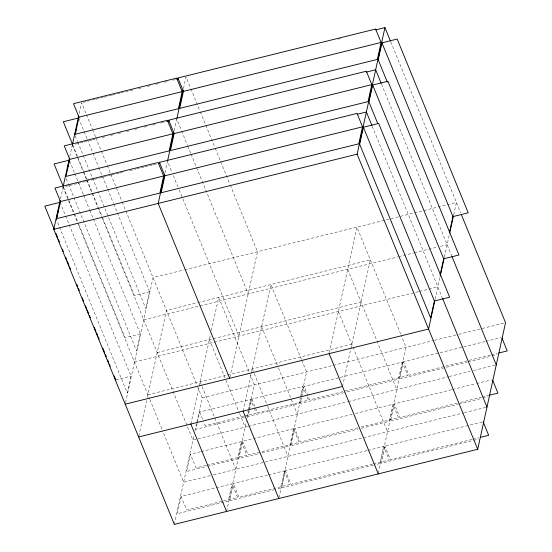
<?xml version="1.0" encoding="UTF-8"?>
<svg xmlns="http://www.w3.org/2000/svg" width="552" height="552" viewBox="0 0 552 552"><rect width="100%" height="100%" fill="white"/><g stroke="black" fill="none" stroke-linecap="round" stroke-linejoin="round"><path stroke-width="0.41" stroke-dasharray="2.76 2.07" d="M60.492 198.699L63.038 187.114L68.89 185.665M69.766 156.506L72.312 144.928L74.824 144.307M79.226 113.491L81.592 102.734L86.14 113.864M164.924 172.831L167.47 161.246L172.017 172.376M174.204 130.638L176.75 119.059L181.297 130.189M183.478 88.451L186.024 76.873L190.571 87.996M69.159 224.671L131.045 376.119L127.312 393.1L56.628 220.138M93.419 219.151L140.318 333.925L136.585 350.913L74.051 197.871M113.767 204.061L149.599 291.739L145.866 308.72L97.98 191.551M125.587 402.518L153.056 277.608L183.975 269.949M138.807 436.135L146.625 400.566M147.356 397.254L166.456 310.397L197.368 302.737M190.84 424.033L199.024 386.807M199.21 385.979L210.484 334.691M211.395 330.551L218.668 297.466L249.856 373.773M174.356 524.4L193.814 435.887M194.911 430.919L202.184 397.833L197.312 385.91M181.104 496.427L177.302 513.726L228.252 501.106L232.054 483.807L181.104 496.427L186.679 510.082L237.636 497.462L232.054 483.807M200.404 451.757L190.378 454.241L186.576 471.532L206.62 466.571M197.119 423.577L195.85 429.346L244.301 417.346M197.299 422.756L199.651 412.054L250.608 399.434L254.327 408.535M229.839 377.485L257.487 251.74L230.205 184.975M243.059 411.095L270.887 284.528L301.42 359.248M201.238 451.55L241.334 441.621L237.532 458.912L207.455 466.364M246.806 416.726L248.076 410.957M248.255 410.136L250.608 399.434M226.575 511.469L246.399 421.3M247.123 417.988L254.403 384.896L250.18 374.566M267.568 475.017L233.317 483.497L229.515 500.788L273.785 489.824M242.597 441.31L248.172 454.965L299.129 442.345L293.547 428.69L242.597 441.31L238.795 458.602L258.84 453.634M249.338 410.647L248.069 416.415L299.025 403.795L300.288 398.026M249.518 409.825L251.871 399.117L302.827 386.497L305.925 394.087M268.403 474.81L284.273 470.877L280.471 488.168L274.627 489.617M293.547 428.69L289.745 445.981L259.675 453.427M300.474 397.205L302.827 386.497M278.974 497.704L300.799 398.44M301.523 395.128L306.615 371.965L301.744 360.042M367.046 450.563L285.494 470.766L281.734 487.858L373.276 465.184M352.19 414.352L294.768 428.573L291.007 445.671L358.414 428.973M301.537 397.778L300.288 403.477L343.558 392.762M301.716 396.964L304.042 386.386L402.242 362.064L407.755 375.56L343.682 391.43M329.302 352.845L356.951 227.107L400.883 334.615M342.516 386.462L350.706 349.237M350.886 348.409L370.344 259.895L197.947 302.593M367.88 450.356L383.688 446.444L379.935 463.535L374.104 464.977M355.516 413.531L392.969 404.25L389.208 421.348L359.248 428.766M402.242 362.064L398.482 379.155L344.393 392.555M378.43 473.071L406.079 347.332L401.2 335.388M482.317 422.011L384.951 446.126L381.197 463.225L472.733 440.551M451.646 389.719L394.231 403.94L390.471 421.031L457.877 404.34M485.056 341.55L403.505 361.753L399.745 378.844L467.151 362.147M435.128 299.26L440.041 276.925M444.401 257.066L449.314 234.731M453.682 214.88L456.407 202.474L184.803 269.742M83.262 102.32L86.602 101.492M87.437 101.285L94.958 99.422M95.793 99.215L103.314 97.359M104.149 97.152L111.67 95.289M112.504 95.082L120.025 93.219M120.86 93.012L134.226 89.7M138.4 88.665L142.582 87.63M147.591 86.388L150.938 85.56M155.947 84.318L159.286 83.49M164.303 82.248L167.642 81.42M172.659 80.178L175.998 79.35M338.141 39.192L340.646 38.571M75.659 144.1L83.173 142.237M84.014 142.03L91.528 140.167M92.363 139.96L97.38 138.718M102.389 137.476L105.736 136.648M110.745 135.406L114.091 134.578M118.266 133.543L122.44 132.508M126.622 131.473L130.796 130.438M134.978 129.403L139.152 128.368M144.169 127.132L147.508 126.305M152.518 125.062L155.864 124.234M160.873 122.992L166.725 121.543M69.724 185.458L77.239 183.595M78.08 183.388L85.594 181.525M86.429 181.318L93.95 179.455M94.785 179.248L102.306 177.392M103.141 177.185L110.662 175.322M111.497 175.115L119.018 173.252M119.853 173.045L124.862 171.803M129.879 170.561L135.723 169.112M136.558 168.905L144.079 167.042M144.914 166.835L152.435 164.972M153.27 164.765L155.774 164.144M149.599 291.739L134.343 295.52L102.092 216.605M143.775 319.794L397.819 256.873M398.654 256.666L413.703 252.94M414.538 252.733L437.101 247.144M440.448 246.316L447.134 244.66M140.318 333.925L125.069 337.707L78.163 222.925M157.175 352.583L361.07 302.082M134.502 361.988L418.63 291.615M419.472 291.408L437.853 286.854M115.789 379.893L131.045 376.119M147.901 394.777L351.796 344.275M202.184 397.833L332.525 365.548M333.36 365.341L433.658 340.501M434.493 340.294L457.898 334.498M458.733 334.291L505.542 322.699M485.891 341.343L500.871 337.638M243.66 416.187L205.234 425.709L203.688 421.914M244.495 415.98L256.19 413.089L254.638 409.294M342.847 391.637L309.562 399.883L304.042 386.386M490.576 355.046L409.018 375.25L403.505 361.753M491.404 354.839L497.235 353.397M467.986 361.939L491.287 356.171M492.122 355.964L497.111 354.729M247.613 426.475L192.91 440.02L101.872 217.26M248.441 426.268L347.491 401.732M348.326 401.525L448.624 376.685M449.459 376.478L470.352 371.303M473.699 370.475L496.262 364.886M452.481 389.512L475.783 383.743M476.617 383.536L491.597 379.824M205.986 465.412L195.96 467.896L190.378 454.241M206.821 465.205L246.91 455.276L241.334 441.621M357.703 427.848L300.281 442.069L294.768 428.573M361.036 427.027L398.482 417.747L392.969 404.25M457.166 403.215L399.745 417.436L394.231 403.94M460.492 402.387L481.296 397.24M482.131 397.033L488.789 395.384M458.712 404.133L482.013 398.358M482.841 398.151L487.837 396.916M210.153 475.645L183.63 482.213L163.164 432.133M213.472 474.823L463.583 412.868M464.418 412.661L486.988 407.072M372.559 464.059L291.007 484.263L285.494 470.766M373.393 463.852L389.208 459.94L383.688 446.444M472.022 439.426L390.471 459.63L384.951 446.126M472.857 439.219L478.681 437.777M473.568 440.344L478.563 439.109M390.795 41.911L460.637 212.824M381.515 84.097L451.688 255.811M372.241 126.284L442.083 297.204M347.67 269.293L396.805 389.519M338.397 311.487L352.769 346.656M353.038 347.311L387.525 431.712M190.895 88.796L199.99 111.049M200.314 111.842L205.517 124.559M205.841 125.359L214.935 147.612M215.259 148.405L229.873 184.175M307.167 397.116L308.402 400.152L257.453 412.772L251.871 399.117M181.622 130.983L187.466 145.286M187.79 146.087L190.716 153.235M191.04 154.036L196.236 166.752M196.56 167.546L248.214 293.933M261.613 326.722L278.173 367.259M278.505 368.053L297.342 414.152M173.321 175.557L177.868 186.686M179.165 189.86L238.933 336.12M252.333 368.908L253.961 372.883M254.286 373.676L267.278 405.472M267.603 406.265L288.068 456.345M284.273 470.877L289.855 484.532L238.899 497.152L233.317 483.497M209.394 339.652L225.637 379.397M225.961 380.19L239.278 412.779M239.602 413.572L245.122 427.089M200.121 381.839L201.742 385.813M202.066 386.614L235.849 469.276M86.464 114.657L92.308 128.968M92.632 129.761L95.558 136.917M95.882 137.71L101.078 150.427M101.402 151.22L106.929 164.737M107.254 165.531L121.868 201.301M122.192 202.094L196.988 385.117M199.651 412.054L203.377 421.155M78.591 117.976L83.8 130.727M84.125 131.528L87.057 138.704M87.382 139.497L92.598 152.248M92.922 153.049L98.456 166.6M98.78 167.394L107.254 188.122M107.578 188.915L113.443 203.267M75.182 135.757L77.459 141.34M77.784 142.133L83 154.891M83.324 155.685L92.115 177.206M92.446 178.006L97.656 190.757M72.781 144.872L77.342 156.03M77.666 156.83L83.531 171.175M83.856 171.969L86.788 179.145M87.112 179.945L98.187 207.041M98.511 207.842L101.768 215.811M72.312 144.928L83.035 171.154M83.359 171.948L86.284 179.103M86.609 179.897L101.547 216.467M69.642 160.963L74.527 172.921M74.851 173.714L83.317 194.442M83.642 195.235L89.507 209.587M89.831 210.381L93.088 218.35M66.233 178.744L68.186 183.526M68.51 184.327L73.72 197.078M63.508 187.059L77.839 222.132M63.038 187.114L77.328 222.09M77.659 222.884L149.523 398.751M149.847 399.544L162.84 431.34M60.037 202.356L65.246 215.107M65.578 215.908L68.834 223.877"/><path stroke-width="0.83" d="M461.286 214.417L505.542 322.699L477.708 449.266L174.356 524.4L53.765 229.301L60.127 200.348M69.407 158.162L63.218 186.286L54.061 163.944L69.31 160.17L67.889 166.635M72.498 144.1L78.681 115.975M56.304 219.337L58.795 208.014M75.031 134.15L75.921 130.106M60.465 201.549L56.704 218.626L159.88 193.076L163.633 175.991L158.12 162.502L54.952 188.059L60.465 201.549L163.633 175.991M69.738 159.355L65.985 176.44L169.153 150.882L172.907 133.805L167.401 120.315L64.225 145.866L69.738 159.355L172.907 133.805M79.012 117.169L75.258 134.246L178.427 108.696L182.188 91.611L176.674 78.122L73.506 103.679L79.012 117.169L182.188 91.611M164.565 174.487L158.196 203.44L229.66 378.306M167.656 160.418L173.839 132.294M176.93 118.231L183.112 90.107M164.875 175.777L161.143 192.758L358.8 143.803L362.533 126.822L357.054 113.408L159.397 162.371L164.875 175.777L362.533 126.822M174.149 133.591L170.416 150.572L368.074 101.616L371.806 84.629L366.328 71.222L168.67 120.177L174.149 133.591L371.806 84.629M183.43 91.397L179.69 108.385L377.354 59.423L381.087 42.442L375.608 29.035L177.944 77.991L183.43 91.397L381.087 42.442M477.708 449.266L357.116 154.167L384.944 27.6L375.753 29.877M363.395 127.222L359.656 144.203L430.663 317.966L434.403 300.978L363.395 127.222L378.644 123.441L449.652 297.204L434.403 300.978M440.123 274.965L443.677 258.791L458.933 255.01L387.925 81.254L372.669 85.029L368.936 102.016L377.727 123.538M449.397 232.778L452.95 216.605L468.206 212.824L397.198 39.061L381.943 42.842L378.21 59.823L387.332 82.144M434.762 300.916L428.58 329.04L125.228 404.174M440.22 276.097L444.222 257.894M449.68 233.082L453.496 215.708M176.833 79.143L178.503 78.729M78.591 117.976L63.335 121.757L72.457 144.072M167.56 121.336L169.229 120.922M366.48 72.064L375.671 69.787L381.19 83.304M158.286 163.523L159.956 163.109M357.199 114.257L366.397 111.98L371.917 125.49M60.037 202.356L44.781 206.137L54.227 229.252M53.765 229.301L357.116 154.167M138.628 436.963L342.516 386.462M498.898 352.99L507.219 350.927L502.03 338.224M489.617 395.177L497.938 393.114L492.75 380.411M480.343 437.363L488.665 435.307L483.152 421.811M384.944 27.6L390.471 41.11M381.943 42.842L452.95 216.605M452.012 256.604L496.262 364.886M372.669 85.029L443.677 258.791M442.414 297.997L486.988 407.072M329.123 353.673L378.251 473.899M243.059 411.095L278.788 498.532M190.84 424.033L226.575 511.469M55.855 233.234L57.808 238.015M58.464 239.609L59.437 242.004M62.369 249.173L63.349 251.567M65.626 257.149L66.606 259.537M67.254 261.13L68.883 265.119M69.538 266.713L70.518 269.1M76.7 284.245L77.68 286.64M78.329 288.234L79.309 290.621M82.241 297.797L83.545 300.985M85.498 305.767L86.478 308.161M87.126 309.755L88.755 313.736M89.41 315.33L90.383 317.724M94.295 327.288L95.924 331.276M96.572 332.87L97.552 335.257M98.201 336.851L99.181 339.245M102.762 348.015L104.714 352.797M105.37 354.391L106.343 356.778M107.647 359.966L108.627 362.36M109.275 363.954L110.255 366.349M114.16 375.912L115.789 379.893"/></g></svg>
